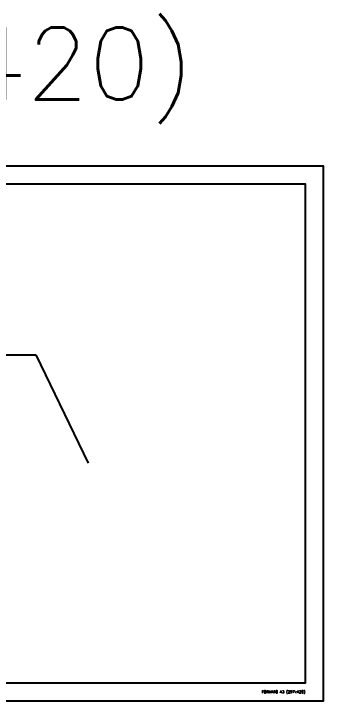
# Model space of a CAD drawing. Header units: metres. Extents: x -1 to 347, y 1 to 93.
# Drawn here: x 329.72 to 346.89, y 1.98 to 40.1 of the extents above; entities that cross this region are included whole.
import ezdxf

# ---------------------------------------------------------------- set-up
doc = ezdxf.new("R2010")
doc.units = ezdxf.units.M
for name, color, linetype in [('LANG-AF-TUBOS', 170, 'Continuous'), ('LANG-GR-PRANCHA 1', 8, 'Continuous'), ('LANG-GR-PRANCHA 2', 3, 'Continuous')]:
    doc.layers.add(name, color=color, linetype=linetype)
doc.styles.add('1x50', font='romans.shx', dxfattribs={"height": 0.1})
doc.styles.add('ROMANS', font='simplex.shx')

# ---------------------------------------------------------------- blocks, each defined once
blk = doc.blocks.new('PRANCHA A3')
at = {"layer": 'LANG-GR-PRANCHA 1'}
blk.add_lwpolyline([(0, 29.7), (42, 29.7), (42, 0), (0, 0)], close=True, dxfattribs=at)
at = {"layer": 'LANG-GR-PRANCHA 2'}
blk.add_lwpolyline([(2.5, 28.7), (41, 28.7), (41, 1), (2.5, 1)], close=True, dxfattribs=at)
at = {"layer": 'LANG-GR-PRANCHA 1', "insert": (41, 0.5), "char_height": 0.15, "width": 3.96, "attachment_point": 6, "line_spacing_factor": 0.798, "style": 'ROMANS'}
blk.add_mtext('FORMATO A3 (297x420)', dxfattribs=at)
at = {"layer": 'LANG-GR-PRANCHA 2', "insert": (0, 34.7), "char_height": 4, "attachment_point": 4, "style": '1x50'}
blk.add_mtext_dynamic_manual_height_columns('A3(297x420)', width=34.46075, gutter_width=0.5, heights=[0], dxfattribs=at)

msp = doc.modelspace()

# ---------------------------------------------------------------- linework, layer by layer
at = {"layer": 'LANG-AF-TUBOS'}
for p, q in [((321.102, 21.192), (330.945, 21.192)), ((330.945, 21.192), (333.862, 15.181))]:
    msp.add_line(p, q, dxfattribs=at)

# ---------------------------------------------------------------- block references
at = {"layer": 'LANG-GR-PRANCHA 1'}
msp.add_blockref('PRANCHA A3', (304.895, 1.976), dxfattribs=at)

doc.saveas('drawing.dxf')
